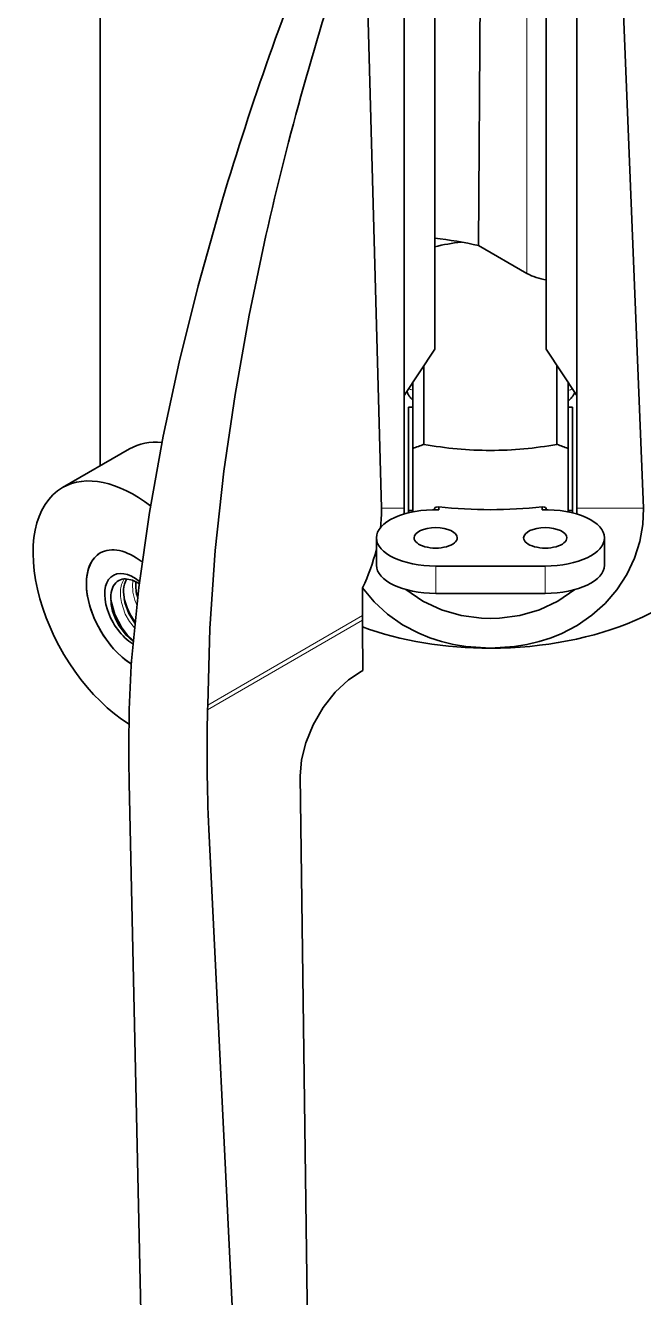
# Model space of a CAD drawing. Extents: x 377 to 822, y 181 to 641.
# Drawn here: x 672.6 to 686.93, y 585.96 to 615.45 of the extents above; entities that cross this region are included whole.
import ezdxf

# ---------------------------------------------------------------- set-up
doc = ezdxf.new("R2010")
doc.units = 0

msp = doc.modelspace()

# ---------------------------------------------------------------- linework, layer by layer
at = {"color": 7, "lineweight": 35, "ltscale": 0.455643}
msp.add_line((674.33, 623.463), (674.33, 605.237), dxfattribs=at)
at = {"color": 7, "lineweight": 35, "ltscale": 0.351962}
msp.add_line((686.363, 618.325), (686.93, 604.258), dxfattribs=at)
at = {"color": 7, "lineweight": 35, "ltscale": 0.345399}
for p, q in [((681.381, 604.258), (681.381, 618.074)), ((685.381, 604.258), (685.381, 618.074))]:
    msp.add_line(p, q, dxfattribs=at)
at = {"color": 7, "lineweight": 35, "ltscale": 0.253163}
for p, q in [((682.088, 607.947), (682.088, 618.074)), ((684.674, 607.947), (684.674, 618.074))]:
    msp.add_line(p, q, dxfattribs=at)
at = {"color": 7, "lineweight": 35, "ltscale": 0.21584}
msp.add_line((682.088, 609.44), (682.088, 618.074), dxfattribs=at)
at = {"color": 7, "lineweight": 35, "ltscale": 0.193214}
msp.add_line((683.158, 618.074), (683.106, 610.345), dxfattribs=at)
at = {"color": 7, "lineweight": 13, "ltscale": 0.209367}
msp.add_line((684.225, 618.074), (684.225, 609.699), dxfattribs=at)
at = {"color": 7, "lineweight": 35, "ltscale": 0.334859}
msp.add_line((680.485, 617.647), (680.852, 604.258), dxfattribs=at)
at = {"color": 7, "lineweight": 35, "ltscale": 0.032317}
msp.add_line((684.225, 609.699), (683.106, 610.345), dxfattribs=at)
at = {"color": 7, "lineweight": 35, "ltscale": 0.032156}
for p, q in [((681.381, 606.873), (682.088, 607.947)), ((685.381, 606.873), (684.674, 607.947))]:
    msp.add_line(p, q, dxfattribs=at)
at = {"color": 7, "lineweight": 35, "ltscale": 0.04576}
for p, q in [((681.838, 605.738), (681.838, 607.568)), ((684.923, 605.738), (684.923, 607.568))]:
    msp.add_line(p, q, dxfattribs=at)
at = {"color": 7, "lineweight": 35, "ltscale": 0.038379}
for p, q in [((681.581, 605.642), (681.581, 607.177)), ((685.181, 605.642), (685.181, 607.177))]:
    msp.add_line(p, q, dxfattribs=at)
at = {"color": 7, "lineweight": 35, "ltscale": 0.058145}
msp.add_line((685.181, 607.177), (685.181, 604.851), dxfattribs=at)
at = {"color": 7, "lineweight": 35, "ltscale": 0.068764}
msp.add_line((681.381, 606.873), (681.381, 604.122), dxfattribs=at)
at = {"color": 7, "lineweight": 35, "ltscale": 0.059937}
for p, q in [((681.481, 606.601), (681.481, 604.204)), ((685.281, 606.601), (685.281, 604.204))]:
    msp.add_line(p, q, dxfattribs=at)
at = {"color": 7, "lineweight": 35, "ltscale": 0.002501}
for p, q in [((681.581, 606.601), (681.481, 606.601)), ((685.281, 606.601), (685.181, 606.601)), ((681.581, 604.204), (681.481, 604.204)), ((685.281, 604.204), (685.181, 604.204))]:
    msp.add_line(p, q, dxfattribs=at)
at = {"color": 7, "lineweight": 35, "ltscale": 0.044909}
msp.add_line((675.013, 605.632), (673.458, 604.734), dxfattribs=at)
at = {"color": 7, "lineweight": 35, "ltscale": 0.036754}
for p, q in [((681.581, 605.642), (681.581, 604.171)), ((685.181, 604.171), (685.181, 605.642))]:
    msp.add_line(p, q, dxfattribs=at)
at = {"color": 7, "lineweight": 35, "ltscale": 0.015839}
for p, q in [((685.181, 604.851), (685.181, 604.217)), ((680.736, 603.569), (680.736, 602.935)), ((686.026, 603.569), (686.026, 602.935))]:
    msp.add_line(p, q, dxfattribs=at)
at = {"color": 7, "lineweight": 35, "ltscale": 0.001765}
for p, q in [((682.181, 604.292), (682.181, 604.221)), ((684.581, 604.292), (684.581, 604.221))]:
    msp.add_line(p, q, dxfattribs=at)
at = {"color": 7, "lineweight": 13, "ltscale": 0.013208}
msp.add_line((681.381, 604.258), (680.852, 604.258), dxfattribs=at)
at = {"color": 7, "lineweight": 35, "ltscale": 0.003392}
for p, q in [((681.381, 604.122), (681.381, 604.258)), ((685.381, 604.122), (685.381, 604.258))]:
    msp.add_line(p, q, dxfattribs=at)
at = {"color": 7, "lineweight": 35, "ltscale": 0.001367}
for p, q in [((681.481, 604.149), (681.481, 604.204)), ((685.281, 604.149), (685.281, 604.204))]:
    msp.add_line(p, q, dxfattribs=at)
at = {"color": 7, "lineweight": 13, "ltscale": 0.038728}
msp.add_line((685.381, 604.258), (686.93, 604.258), dxfattribs=at)
at = {"color": 7, "lineweight": 35, "ltscale": 0.063501}
for p, q in [((682.111, 602.915), (684.651, 602.915)), ((682.111, 602.282), (684.651, 602.282))]:
    msp.add_line(p, q, dxfattribs=at)
at = {"color": 7, "lineweight": 13, "ltscale": 0.015839}
for p, q in [((682.111, 602.915), (682.111, 602.282)), ((684.651, 602.915), (684.651, 602.282))]:
    msp.add_line(p, q, dxfattribs=at)
at = {"color": 7, "lineweight": 35, "ltscale": 0.000548179}
msp.add_line((675.158, 602.555), (675.157, 602.533), dxfattribs=at)
at = {"color": 7, "lineweight": 35, "ltscale": 0.015981}
msp.add_line((680.417, 601.769), (680.416, 602.408), dxfattribs=at)
at = {"color": 7, "lineweight": 35, "ltscale": 0.000765991}
for p, q in [((681.481, 602.324), (681.481, 602.354)), ((685.281, 602.324), (685.281, 602.354)), ((685.281, 602.324), (685.281, 602.354))]:
    msp.add_line(p, q, dxfattribs=at)
at = {"color": 7, "lineweight": 13, "ltscale": 0.103736}
msp.add_line((680.415, 601.658), (676.822, 599.583), dxfattribs=at)
at = {"color": 7, "lineweight": 13, "ltscale": 0.103725}
msp.add_line((680.417, 601.769), (676.824, 599.694), dxfattribs=at)
at = {"color": 7, "lineweight": 35, "ltscale": 0.003882}
msp.add_line((680.411, 601.503), (680.415, 601.658), dxfattribs=at)
at = {"color": 7, "lineweight": 35, "ltscale": 0.002776}
msp.add_line((680.417, 601.769), (680.415, 601.658), dxfattribs=at)
at = {"color": 7, "lineweight": 35, "ltscale": 0.025241}
msp.add_line((680.42, 600.493), (680.411, 601.503), dxfattribs=at)
at = {"color": 7, "lineweight": 35, "ltscale": 0.002711}
msp.add_line((675.047, 600.608), (675.055, 600.716), dxfattribs=at)
at = {"color": 7, "lineweight": 35, "ltscale": 0.001017}
msp.add_line((680.42, 600.493), (680.384, 600.474), dxfattribs=at)
at = {"color": 7, "lineweight": 35, "ltscale": 0.002784}
msp.add_line((676.822, 599.583), (676.824, 599.694), dxfattribs=at)
at = {"color": 7, "lineweight": 35}
for p, q in [((675.004, 597.883), (675.517, 574.76)), ((679.24, 577.566), (678.972, 598.041)), ((676.851, 596.817), (677.992, 573.331))]:
    msp.add_line(p, q, dxfattribs=at)
for points in [[(677.104, 611.2), (676.603, 609.414), (676.162, 607.644), (675.791, 605.926), (675.472, 604.158), (675.226, 602.419), (675.055, 600.716)], [(678.175, 610.581), (677.786, 608.731), (677.459, 606.895), (677.201, 605.112), (677.001, 603.275), (676.874, 601.468), (676.824, 599.694)], [(682.081, 604.222), (682.086, 604.248), (682.101, 604.269), (682.123, 604.284), (682.181, 604.292)], [(684.681, 604.222), (684.675, 604.248), (684.66, 604.269), (684.638, 604.284), (684.581, 604.292)], [(686.93, 604.258), (686.916, 603.878), (686.847, 603.487), (686.722, 603.097), (686.543, 602.719), (686.312, 602.364), (686.042, 602.05), (685.732, 601.773), (685.388, 601.538), (685.017, 601.346), (684.766, 601.246), (684.508, 601.164), (684.227, 601.095), (683.941, 601.047), (683.381, 601.011)], [(675.237, 602.507), (675.077, 602.591), (674.922, 602.62)], [(675.093, 601.165), (674.935, 601.31), (674.758, 601.553), (674.677, 601.714), (674.62, 601.872), (674.585, 602.025), (674.577, 602.242)], [(675.134, 601.595), (674.996, 601.819), (674.905, 602.067), (674.872, 602.307), (674.874, 602.37)], [(680.416, 602.408), (680.686, 602.084), (680.997, 601.799), (681.344, 601.556), (681.719, 601.358), (681.978, 601.252), (682.245, 601.166), (682.526, 601.097), (682.812, 601.049), (683.381, 601.011)], [(681.422, 602.37), (681.814, 602.103), (682.245, 601.903), (682.701, 601.77), (683.171, 601.706), (683.381, 601.7)], [(685.34, 602.37), (684.947, 602.103), (684.517, 601.903), (684.061, 601.77), (683.591, 601.706), (683.381, 601.7)], [(674.575, 602.125), (674.67, 601.794), (674.833, 601.486), (674.958, 601.322), (675.095, 601.187)], [(680.384, 600.474), (680.088, 600.278), (679.778, 599.989), (679.501, 599.635), (679.271, 599.238), (679.1, 598.818), (679.002, 598.419), (678.972, 598.041)]]:
    msp.add_lwpolyline(points, dxfattribs=at)
at = {"color": 7, "lineweight": 13}
msp.add_lwpolyline([(674.801, 602.339), (674.803, 602.206), (674.823, 602.07), (674.914, 601.801), (675.008, 601.632), (675.123, 601.482)], dxfattribs=at)
at = {"color": 7, "lineweight": 35}
for centre, radius, start, end in [((746.183, 590.731), 72.048, 157.92348, 163.49481), ((745.644, 595.351), 69.167, 161.39371, 167.27967), ((680.791, 599.845), 10.753, 77.5708, 83.0746), ((684.863, 610.894), 1.355, 241.9129, 261.9792), ((681.922, 607.139), 0.51, 199.7817, 227.9758), ((684.866, 607.145), 0.514, 307.7921, 336.3826), ((678.623, 613.967), 8.835, 289.5573, 291.3394), ((683.37, 614.034), 8.437, 259.5402, 270.0739), ((683.392, 614.034), 8.437, 269.9261, 280.4599), ((688.138, 613.967), 8.835, 248.6605, 250.4425), ((683.375, 614.488), 10.266, 263.3201, 270.0324), ((683.387, 614.488), 10.266, 269.9676, 276.6799), ((677.742, 604.183), 3.112, 353.0652, 1.3798), ((675.611, 604.632), 5.295, 335.1644, 345.4457), ((674.919, 602.291), 0.328, 89.5271, 118.7839), ((675.385, 602.352), 0.511, 148.5191, 177.9859), ((676.154, 602.483), 0.999, 177.1177, 197.0186), ((676.704, 602.723), 1.587, 194.6948, 198.7643), ((676.535, 602.597), 1.707, 194.9602, 214.9862), ((711.441, 598.66), 36.446, 176.9365, 181.2216), ((713.804, 598.582), 36.995, 178.4496, 182.7356)]:
    msp.add_arc(centre, radius, start, end, dxfattribs=at)
at = {"color": 7, "lineweight": 13}
for centre, radius, start, end in [((675.346, 602.321), 0.544, 146.8491, 178.1308), ((675.792, 602.456), 0.71, 169.5432, 176.2399), ((676.195, 602.461), 1.113, 177.8882, 204.0114)]:
    msp.add_arc(centre, radius, start, end, dxfattribs=at)
at = {"color": 7, "lineweight": 35}
for centre, major_axis, ratio, start_param, end_param in [((683.381, 608.49), (-3.42, 0), 0.57735, 4.910762, 5.100077), ((676.663, 602.774), (-1.65, 2.858), 0.57735, 5.894133, 6.283185), ((675.108, 601.876), (-1.65, 2.858), 0.57735, 5.330234, 6.283185), ((675.108, 601.876), (-1.65, 2.858), 0.57735, 0, 2.310164), ((682.111, 603.569), (-1.375, 0), 0.475064, 4.661458, 6.283295), ((684.651, 603.569), (-1.375, 0), 0.475064, 3.141483, 4.76332), ((682.111, 603.569), (-0.5, 0), 0.475064, 3.141593, 6.283185), ((684.651, 603.569), (-0.5, 0), 0.475064, 3.141593, 6.283185), ((682.111, 603.569), (-1.375, 0), 0.475064, 0.00011, 1.570796), ((682.111, 603.569), (-0.5, 0), 0.475064, 0, 3.141593), ((684.651, 603.569), (-0.5, 0), 0.475064, 0, 3.141593), ((684.651, 603.569), (-1.375, 0), 0.475064, 1.570796, 3.141483), ((675.108, 601.876), (-0.775, 1.342), 0.57735, 6.283185, 8.586468), ((675.108, 601.876), (-0.775, 1.342), 0.57735, 0, 0.785398), ((675.108, 601.876), (-0.775, 1.342), 0.57735, 5.319821, 6.283185), ((675.108, 601.876), (-0.775, 1.342), 0.57735, 5.319821, 6.283185), ((683.381, 604.244), (5.6, 0), 0.57735, 4.712389, 5.995268), ((682.111, 602.935), (-1.375, 0), 0.475064, 0.00011, 1.570796), ((684.651, 602.935), (-1.375, 0), 0.475064, 1.570796, 3.141483), ((675.108, 601.876), (-0.475, 0.823), 0.57735, 5.295116, 8.609993), ((675.18, 601.826), (0.419, -0.753), 0.581646, 3.141419, 3.845376), ((675.108, 601.876), (-0.775, 1.342), 0.57735, 0.785398, 2.303282), ((683.381, 604.244), (5.6, 0), 0.57735, 4.153472, 4.712389)]:
    msp.add_ellipse(centre, major_axis=major_axis, ratio=ratio, start_param=start_param, end_param=end_param, dxfattribs=at)
at = {"color": 7, "lineweight": 13}
for centre, major_axis, start_param, end_param in [((681.711, 607.149), (-0.3, 0), 0.724987, 1.120285), ((685.081, 607.152), (0.3, 0), 5.053357, 5.449551)]:
    msp.add_ellipse(centre, major_axis=major_axis, ratio=0.57735, start_param=start_param, end_param=end_param, dxfattribs=at)

doc.saveas('drawing.dxf')
